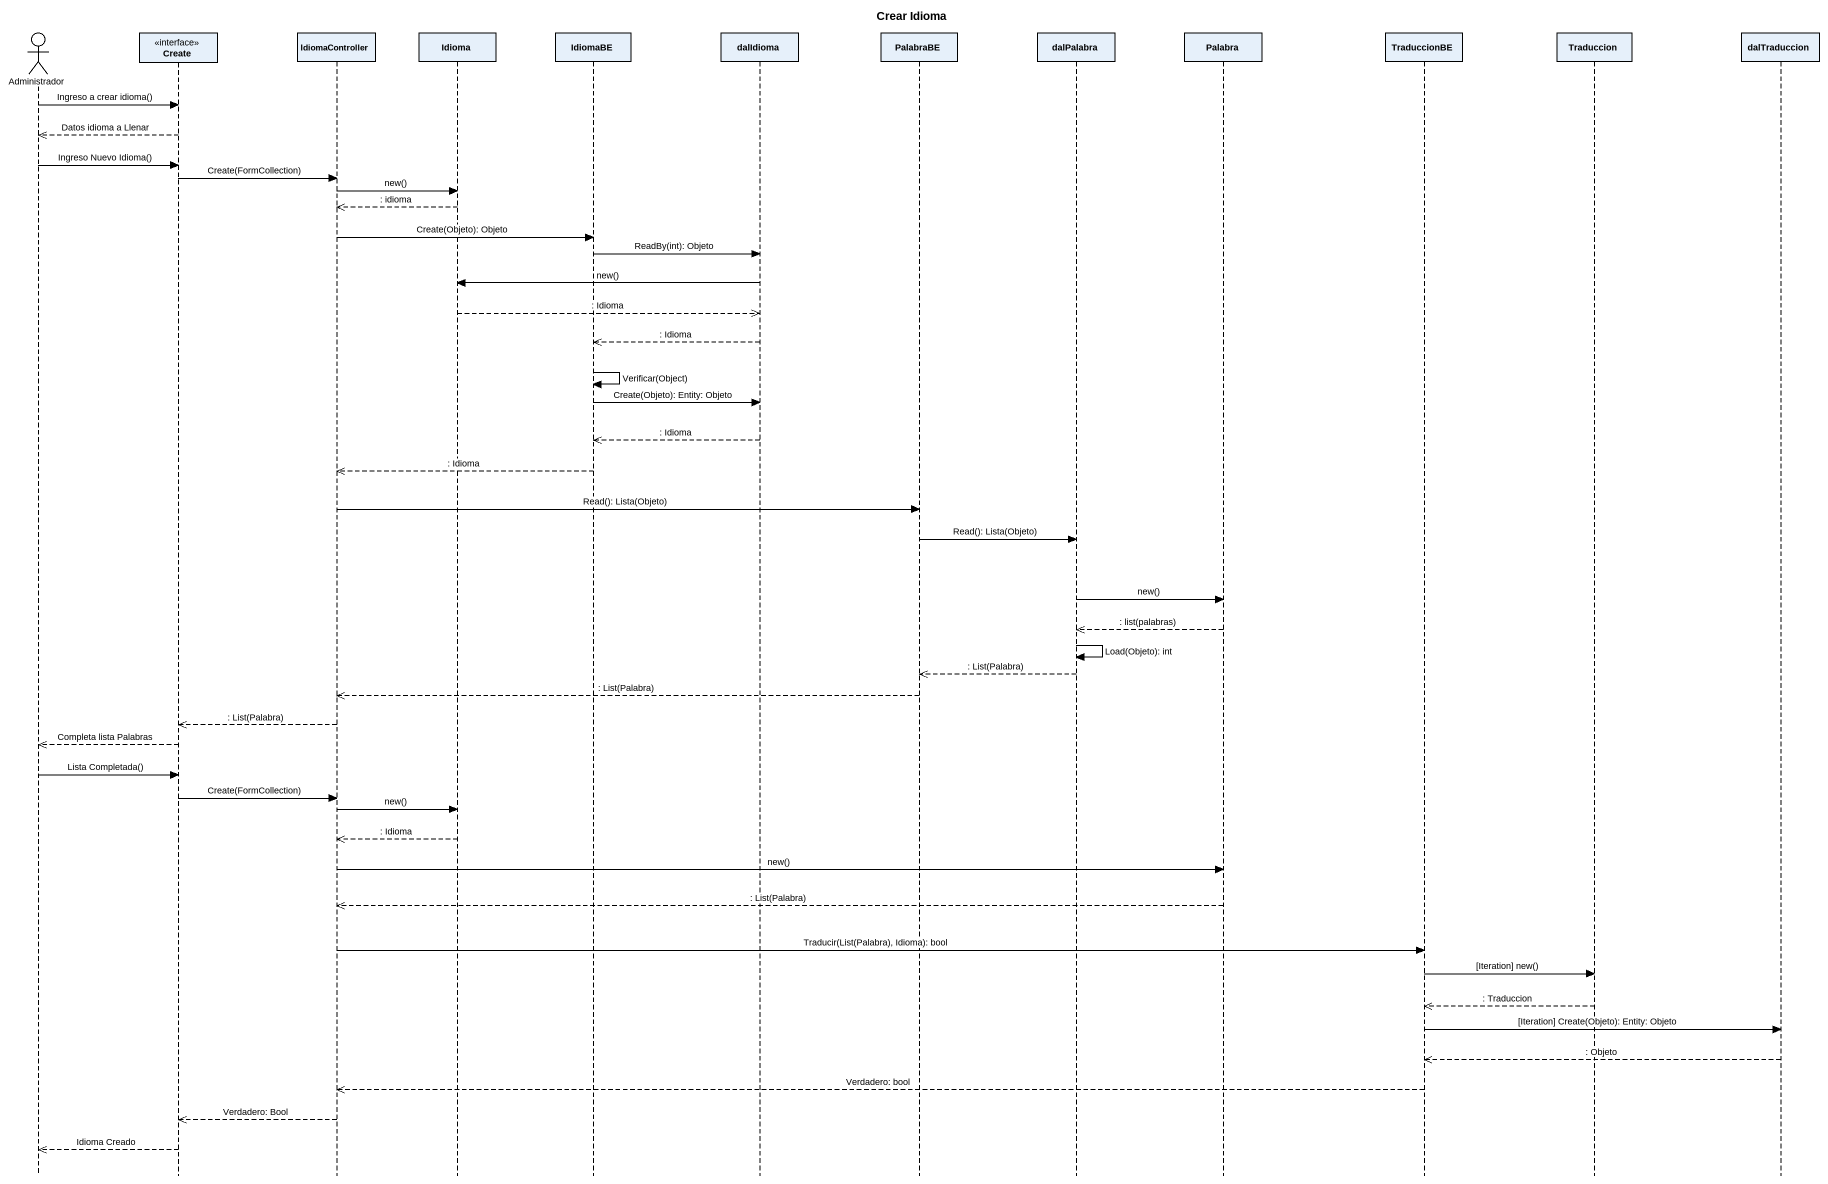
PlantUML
@startuml
title Crear Idioma
hide footbox
actor Administrador
participant "Create" as Create_ <<interface>>
participant IdiomaController
participant Idioma
participant IdiomaBE
participant dalIdioma
participant PalabraBE
participant dalPalabra
participant Palabra
participant TraduccionBE
participant Traduccion
participant dalTraduccion

Administrador -> Create_ : Ingreso a crear idioma()
Create_ -->> Administrador : Datos idioma a Llenar
Administrador -> Create_ : Ingreso Nuevo Idioma()
Create_ -> IdiomaController : Create(FormCollection)
IdiomaController -> Idioma : new()
Idioma -->> IdiomaController : : idioma
IdiomaController -> IdiomaBE : Create(Objeto): Objeto
IdiomaBE -> dalIdioma : ReadBy(int): Objeto
dalIdioma -> Idioma : new()
Idioma -->> dalIdioma : : Idioma
dalIdioma -->> IdiomaBE : : Idioma
IdiomaBE -> IdiomaBE : Verificar(Object)
IdiomaBE -> dalIdioma : Create(Objeto): Entity: Objeto
dalIdioma -->> IdiomaBE : : Idioma
IdiomaBE -->> IdiomaController : : Idioma
IdiomaController -> PalabraBE : Read(): Lista(Objeto)
PalabraBE -> dalPalabra : Read(): Lista(Objeto)
dalPalabra -> Palabra : new()
Palabra -->> dalPalabra : : list(palabras)
dalPalabra -> dalPalabra : Load(Objeto): int
dalPalabra -->> PalabraBE : : List(Palabra)
PalabraBE -->> IdiomaController : : List(Palabra)
IdiomaController -->> Create_ : : List(Palabra)
Create_ -->> Administrador : Completa lista Palabras
Administrador -> Create_ : Lista Completada()
Create_ -> IdiomaController : Create(FormCollection)
IdiomaController -> Idioma : new()
Idioma -->> IdiomaController : : Idioma
IdiomaController -> Palabra : new()
Palabra -->> IdiomaController : : List(Palabra)
IdiomaController -> TraduccionBE : Traducir(List(Palabra), Idioma): bool
TraduccionBE -> Traduccion : [Iteration] new()
Traduccion -->> TraduccionBE : : Traduccion
TraduccionBE -> dalTraduccion : [Iteration] Create(Objeto): Entity: Objeto
dalTraduccion -->> TraduccionBE : : Objeto
TraduccionBE -->> IdiomaController : Verdadero: bool
IdiomaController -->> Create_ : Verdadero: Bool
Create_ -->> Administrador : Idioma Creado
@enduml
